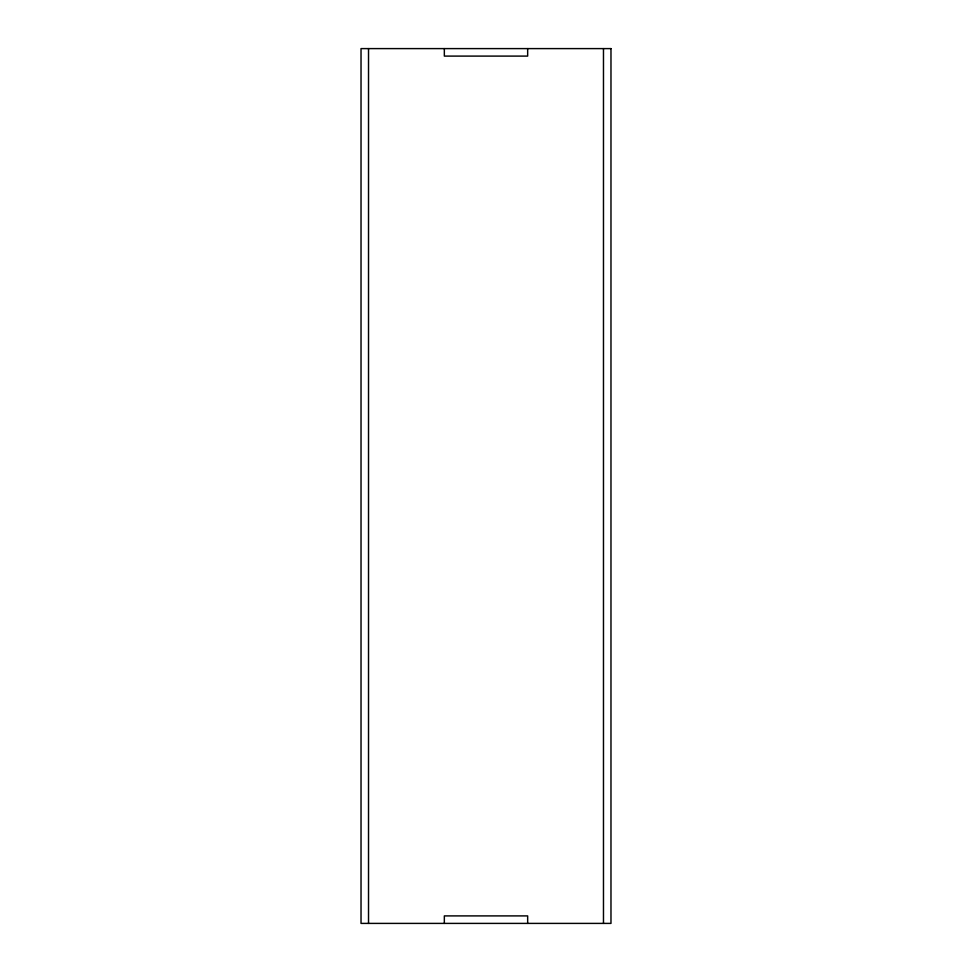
<?xml version="1.0" encoding="UTF-8"?>
<svg xmlns="http://www.w3.org/2000/svg" width="972" height="972" viewBox="0 0 972 972"><rect width="100%" height="100%" fill="white"/><g stroke="black" fill="none" stroke-linecap="round" stroke-linejoin="round"><path stroke-width="1.46" d="M603.478 48.6L603.478 923.4M527.662 48.6L527.662 56.097L444.338 56.097L444.338 48.6M527.662 923.4L527.662 915.903L444.338 915.903L444.338 923.4M368.522 48.6L368.522 923.4M610.975 48.6L361.025 48.6L361.025 923.4L610.975 923.4L610.975 48.6"/></g></svg>
